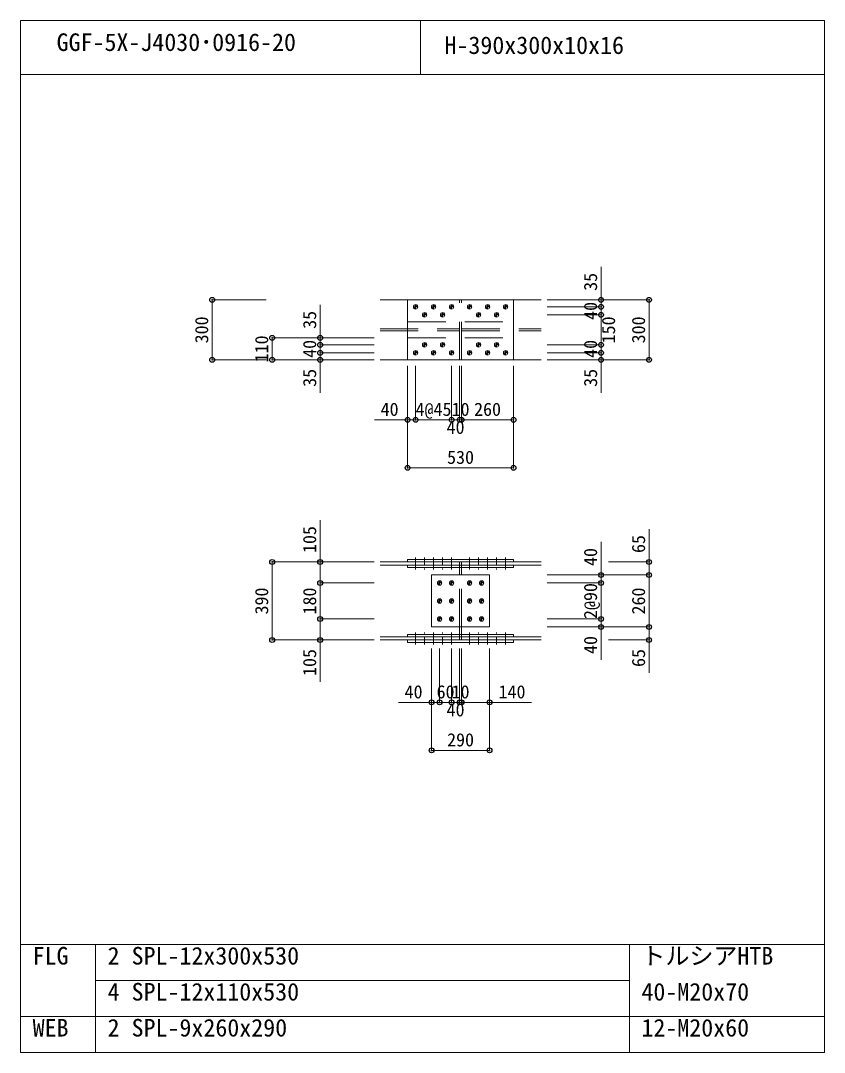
# Model space of a CAD drawing. Units: millimetres, scale not verified. Extents: x -8310 to 8310, y -4800 to 5700.
# Drawn here: x 90 to 4110, y 540 to 5700 of the extents above; entities that cross this region are included whole.
import ezdxf
from ezdxf.enums import TextEntityAlignment as Align

# ---------------------------------------------------------------- set-up
doc = ezdxf.new("R2010")
doc.units = ezdxf.units.MM
doc.header["$LTSCALE"] = 30
doc.header["$PDMODE"] = 32
doc.header["$PDSIZE"] = 24
doc.linetypes.add('DASHED1', pattern=[1.8, 1.2, -0.6])
doc.linetypes.add('USER2', pattern=[9.525, 6.35, -3.175])
doc.layers.add('0-0', color=7, linetype='Continuous')
doc.layers.add('0-2', color=7, linetype='Continuous')
for name, color, linetype, lineweight in [('0-1', 7, 'Continuous', 18), ('0-5', 7, 'Continuous', 18), ('0-6', 7, 'USER2', 18), ('0-8', 7, 'Continuous', 18), ('0-9', 7, 'Continuous', 18), ('0-A', 7, 'Continuous', 18), ('0-B', 7, 'Continuous', 18)]:
    doc.layers.add(name, color=color, linetype=linetype, lineweight=lineweight)
doc.styles.add('ＭＳ ゴシック', font='')
doc.styles.get('ＭＳ ゴシック').set_extended_font_data('MS Gothic')

msp = doc.modelspace()

# ---------------------------------------------------------------- linework, layer by layer
at = {"layer": '0-0'}
for p in [(1048, 4303.5), (2993, 4303.5), (3233, 4303.5), (2993, 4268.5), (2993, 4228.5), (1348, 4113.5), (1588, 4113.5), (1588, 4078.5), (2993, 4078.5), (1588, 4038.5), (2993, 4038.5), (1048, 4003.5), (1348, 4003.5), (1588, 4003.5), (2993, 4003.5), (3233, 4003.5), (2025.5, 3703.5), (2065.5, 3703.5), (2245.5, 3703.5), (2285.5, 3703.5), (2295.5, 3703.5), (2555.5, 3703.5), (2025.5, 3463.5), (2555.5, 3463.5), (1348, 2992.5), (1588, 2992.5), (3233, 2992.5), (1588, 2887.5), (2993, 2927.5), (2993, 2887.5), (3233, 2927.5), (1588, 2707.5), (2993, 2707.5), (2993, 2667.5), (3233, 2667.5), (1348, 2602.5), (1588, 2602.5), (3233, 2602.5), (2145.5, 2290.5), (2185.5, 2290.5), (2245.5, 2290.5), (2285.5, 2290.5), (2295.5, 2290.5), (2435.5, 2290.5), (2145.5, 2050.5), (2435.5, 2050.5)]:
    msp.add_point(p, dxfattribs=at)
at = {"layer": '0-1'}
for p, q in [((90, 540), (90, 5700)), ((90, 5700), (4110, 5700)), ((2090, 5430), (2090, 5700)), ((4110, 540), (4110, 5700)), ((90, 5430), (4110, 5430)), ((90, 1080), (4110, 1080)), ((465, 540), (465, 1080)), ((3135, 540), (3135, 1080)), ((465, 900), (3135, 900)), ((90, 720), (4110, 720)), ((90, 540), (4110, 540))]:
    msp.add_line(p, q, dxfattribs=at)
at = {"layer": '0-5'}
for p, q in [((1888, 4303.5), (2285.5, 4303.5)), ((2025.5, 4303.5), (2555.5, 4303.5)), ((2025.5, 4003.5), (2025.5, 4303.5)), ((2295.5, 4303.5), (2693, 4303.5)), ((1888, 4003.5), (2285.5, 4003.5)), ((2295.5, 4003.5), (2693, 4003.5)), ((2025.5, 3004.5), (2555.5, 3004.5)), ((2025.5, 2992.5), (2025.5, 3004.5)), ((1888, 2992.5), (2285.5, 2992.5)), ((2025.5, 2976.5), (2555.5, 2976.5)), ((2025.5, 2964.5), (2025.5, 2976.5)), ((2285.5, 2927.5), (2285.5, 2964.5)), ((2295.5, 2992.5), (2693, 2992.5)), ((2295.5, 2976.5), (2295.5, 2992.5)), ((2295.5, 2976.5), (2693, 2976.5)), ((2295.5, 2927.5), (2295.5, 2964.5)), ((2145.5, 2927.5), (2435.5, 2927.5)), ((2145.5, 2667.5), (2145.5, 2927.5)), ((2285.5, 2630.5), (2285.5, 2667.5)), ((2295.5, 2630.5), (2295.5, 2667.5)), ((1888, 2618.5), (2285.5, 2618.5)), ((2025.5, 2630.5), (2285.5, 2630.5)), ((2025.5, 2618.5), (2025.5, 2630.5)), ((2025.5, 2618.5), (2285.5, 2618.5)), ((2025.5, 2602.5), (2285.5, 2602.5)), ((2025.5, 2590.5), (2025.5, 2602.5)), ((2025.5, 2590.5), (2285.5, 2590.5)), ((2285.5, 2630.5), (2555.5, 2630.5)), ((2285.5, 2618.5), (2555.5, 2618.5)), ((2285.5, 2602.5), (2555.5, 2602.5)), ((2285.5, 2590.5), (2555.5, 2590.5)), ((2295.5, 2602.5), (2693, 2602.5)), ((2555.5, 2618.5), (2555.5, 2630.5)), ((2555.5, 2590.5), (2555.5, 2602.5))]:
    msp.add_line(p, q, dxfattribs=at)
for points in [[(2025.5, 4003.5), (2555.5, 4003.5), (2555.5, 4303.5)], [(2025.5, 2992.5), (2555.5, 2992.5), (2555.5, 3004.5)], [(1888, 2976.5), (2285.5, 2976.5), (2285.5, 2992.5)], [(2025.5, 2964.5), (2555.5, 2964.5), (2555.5, 2976.5)], [(2145.5, 2667.5), (2435.5, 2667.5), (2435.5, 2927.5)], [(1888, 2602.5), (2285.5, 2602.5), (2285.5, 2618.5)], [(2295.5, 2602.5), (2295.5, 2618.5), (2693, 2618.5)]]:
    msp.add_lwpolyline(points, dxfattribs=at)
at = {"layer": '0-6'}
for p, q in [((2025.5, 4303.5), (2555.5, 4303.5)), ((2285.5, 4003.5), (2285.5, 4303.5)), ((2295.5, 4003.5), (2295.5, 4303.5)), ((2025.5, 4193.5), (2555.5, 4193.5)), ((1888, 4158.5), (2285.5, 4158.5)), ((1888, 4148.5), (2285.5, 4148.5)), ((2295.5, 4158.5), (2693, 4158.5)), ((2295.5, 4148.5), (2693, 4148.5)), ((2025.5, 4113.5), (2555.5, 4113.5)), ((2025.5, 4003.5), (2555.5, 4003.5)), ((2285.5, 2964.5), (2285.5, 2976.5)), ((2295.5, 2964.5), (2295.5, 2976.5)), ((2285.5, 2667.5), (2285.5, 2927.5)), ((2295.5, 2667.5), (2295.5, 2927.5)), ((2285.5, 2618.5), (2285.5, 2630.5)), ((2295.5, 2618.5), (2295.5, 2630.5))]:
    msp.add_line(p, q, dxfattribs=at)
at = {"layer": '0-8'}
for p, q in [((2054.5, 4268.5), (2076.5, 4268.5)), ((2056.17, 4259.17), (2074.83, 4277.83)), ((2065.5, 4257.5), (2065.5, 4279.5)), ((2101.17, 4219.17), (2119.83, 4237.83)), ((2110.5, 4217.5), (2110.5, 4239.5)), ((2144.5, 4268.5), (2166.5, 4268.5)), ((2146.17, 4259.17), (2164.83, 4277.83)), ((2155.5, 4257.5), (2155.5, 4279.5)), ((2191.17, 4219.17), (2209.83, 4237.83)), ((2200.5, 4217.5), (2200.5, 4239.5)), ((2234.5, 4268.5), (2256.5, 4268.5)), ((2236.17, 4259.17), (2254.83, 4277.83)), ((2245.5, 4257.5), (2245.5, 4279.5)), ((2324.5, 4268.5), (2346.5, 4268.5)), ((2326.17, 4259.17), (2344.83, 4277.83)), ((2335.5, 4257.5), (2335.5, 4279.5)), ((2371.17, 4219.17), (2389.83, 4237.83)), ((2380.5, 4217.5), (2380.5, 4239.5)), ((2414.5, 4268.5), (2436.5, 4268.5)), ((2416.17, 4259.17), (2434.83, 4277.83)), ((2425.5, 4257.5), (2425.5, 4279.5)), ((2461.17, 4219.17), (2479.83, 4237.83)), ((2470.5, 4217.5), (2470.5, 4239.5)), ((2504.5, 4268.5), (2526.5, 4268.5)), ((2506.17, 4259.17), (2524.83, 4277.83)), ((2515.5, 4257.5), (2515.5, 4279.5)), ((2099.5, 4228.5), (2121.5, 4228.5)), ((2189.5, 4228.5), (2211.5, 4228.5)), ((2369.5, 4228.5), (2391.5, 4228.5)), ((2459.5, 4228.5), (2481.5, 4228.5)), ((2099.5, 4078.5), (2121.5, 4078.5)), ((2101.17, 4069.17), (2119.83, 4087.83)), ((2110.5, 4067.5), (2110.5, 4089.5)), ((2189.5, 4078.5), (2211.5, 4078.5)), ((2191.17, 4069.17), (2209.83, 4087.83)), ((2200.5, 4067.5), (2200.5, 4089.5)), ((2369.5, 4078.5), (2391.5, 4078.5)), ((2371.17, 4069.17), (2389.83, 4087.83)), ((2380.5, 4067.5), (2380.5, 4089.5)), ((2459.5, 4078.5), (2481.5, 4078.5)), ((2461.17, 4069.17), (2479.83, 4087.83)), ((2470.5, 4067.5), (2470.5, 4089.5)), ((2054.5, 4038.5), (2076.5, 4038.5)), ((2056.17, 4029.17), (2074.83, 4047.83)), ((2065.5, 4027.5), (2065.5, 4049.5)), ((2144.5, 4038.5), (2166.5, 4038.5)), ((2146.17, 4029.17), (2164.83, 4047.83)), ((2155.5, 4027.5), (2155.5, 4049.5)), ((2234.5, 4038.5), (2256.5, 4038.5)), ((2236.17, 4029.17), (2254.83, 4047.83)), ((2245.5, 4027.5), (2245.5, 4049.5)), ((2324.5, 4038.5), (2346.5, 4038.5)), ((2326.17, 4029.17), (2344.83, 4047.83)), ((2335.5, 4027.5), (2335.5, 4049.5)), ((2414.5, 4038.5), (2436.5, 4038.5)), ((2416.17, 4029.17), (2434.83, 4047.83)), ((2425.5, 4027.5), (2425.5, 4049.5)), ((2504.5, 4038.5), (2526.5, 4038.5)), ((2506.17, 4029.17), (2524.83, 4047.83)), ((2515.5, 4027.5), (2515.5, 4049.5)), ((2176.17, 2878.17), (2194.83, 2896.83)), ((2185.5, 2876.5), (2185.5, 2898.5)), ((2236.17, 2878.17), (2254.83, 2896.83)), ((2245.5, 2876.5), (2245.5, 2898.5)), ((2326.17, 2878.17), (2344.83, 2896.83)), ((2335.5, 2876.5), (2335.5, 2898.5)), ((2386.17, 2878.17), (2404.83, 2896.83)), ((2395.5, 2876.5), (2395.5, 2898.5)), ((2174.5, 2887.5), (2196.5, 2887.5)), ((2234.5, 2887.5), (2256.5, 2887.5)), ((2324.5, 2887.5), (2346.5, 2887.5)), ((2384.5, 2887.5), (2406.5, 2887.5)), ((2174.5, 2797.5), (2196.5, 2797.5)), ((2176.17, 2788.17), (2194.83, 2806.83)), ((2185.5, 2786.5), (2185.5, 2808.5)), ((2234.5, 2797.5), (2256.5, 2797.5)), ((2236.17, 2788.17), (2254.83, 2806.83)), ((2245.5, 2786.5), (2245.5, 2808.5)), ((2324.5, 2797.5), (2346.5, 2797.5)), ((2326.17, 2788.17), (2344.83, 2806.83)), ((2335.5, 2786.5), (2335.5, 2808.5)), ((2384.5, 2797.5), (2406.5, 2797.5)), ((2386.17, 2788.17), (2404.83, 2806.83)), ((2395.5, 2786.5), (2395.5, 2808.5)), ((2174.5, 2707.5), (2196.5, 2707.5)), ((2176.17, 2698.17), (2194.83, 2716.83)), ((2185.5, 2696.5), (2185.5, 2718.5)), ((2234.5, 2707.5), (2256.5, 2707.5)), ((2236.17, 2698.17), (2254.83, 2716.83)), ((2245.5, 2696.5), (2245.5, 2718.5)), ((2324.5, 2707.5), (2346.5, 2707.5)), ((2326.17, 2698.17), (2344.83, 2716.83)), ((2335.5, 2696.5), (2335.5, 2718.5)), ((2384.5, 2707.5), (2406.5, 2707.5)), ((2386.17, 2698.17), (2404.83, 2716.83)), ((2395.5, 2696.5), (2395.5, 2718.5))]:
    msp.add_line(p, q, dxfattribs=at)
at = {"layer": '0-9'}
for p, q in [((2065.5, 3014.5), (2065.5, 2954.5)), ((2155.5, 3014.5), (2155.5, 2954.5)), ((2245.5, 3014.5), (2245.5, 2954.5)), ((2335.5, 3014.5), (2335.5, 2954.5)), ((2425.5, 3014.5), (2425.5, 2954.5)), ((2515.5, 3014.5), (2515.5, 2954.5)), ((2065.5, 2580.5), (2065.5, 2640.5)), ((2155.5, 2580.5), (2155.5, 2640.5)), ((2245.5, 2580.5), (2245.5, 2640.5)), ((2335.5, 2580.5), (2335.5, 2640.5)), ((2425.5, 2580.5), (2425.5, 2640.5)), ((2515.5, 2580.5), (2515.5, 2640.5))]:
    msp.add_line(p, q, dxfattribs=at)
at = {"layer": '0-9', "linetype": 'DASHED1'}
for p, q in [((2110.5, 3014.5), (2110.5, 2954.5)), ((2200.5, 3014.5), (2200.5, 2954.5)), ((2380.5, 3014.5), (2380.5, 2954.5)), ((2470.5, 3014.5), (2470.5, 2954.5)), ((2110.5, 2580.5), (2110.5, 2640.5)), ((2200.5, 2580.5), (2200.5, 2640.5)), ((2380.5, 2580.5), (2380.5, 2640.5)), ((2470.5, 2580.5), (2470.5, 2640.5))]:
    msp.add_line(p, q, dxfattribs=at)
at = {"layer": '0-A'}
for p, q in [((1318, 4303.5), (1048, 4303.5)), ((2723, 4303.5), (2993, 4303.5)), ((2723, 4303.5), (3233, 4303.5)), ((2723, 4268.5), (2993, 4268.5)), ((2723, 4228.5), (2993, 4228.5)), ((1858, 4113.5), (1348, 4113.5)), ((1858, 4113.5), (1588, 4113.5)), ((1858, 4078.5), (1588, 4078.5)), ((2723, 4078.5), (2993, 4078.5)), ((1858, 4038.5), (1588, 4038.5)), ((1588, 3838.5), (1588, 4038.5)), ((2723, 4038.5), (2993, 4038.5)), ((2993, 3838.5), (2993, 4038.5)), ((1858, 4003.5), (1588, 4003.5)), ((2025.5, 3973.5), (2025.5, 3703.5)), ((2025.5, 3973.5), (2025.5, 3463.5)), ((2065.5, 3973.5), (2065.5, 3703.5)), ((2065.5, 3973.5), (2065.5, 3703.5)), ((2245.5, 3973.5), (2245.5, 3703.5)), ((2245.5, 3973.5), (2245.5, 3703.5)), ((2285.5, 3973.5), (2285.5, 3703.5)), ((2285.5, 3973.5), (2285.5, 3703.5)), ((2295.5, 3973.5), (2295.5, 3703.5)), ((2295.5, 3973.5), (2295.5, 3703.5)), ((2555.5, 3973.5), (2555.5, 3703.5)), ((2555.5, 3973.5), (2555.5, 3463.5)), ((2723, 4003.5), (2993, 4003.5)), ((1860.5, 3703.5), (2065.5, 3703.5)), ((2065.5, 3703.5), (2245.5, 3703.5)), ((2245.5, 3703.5), (2285.5, 3703.5)), ((2285.5, 3703.5), (2295.5, 3703.5)), ((2295.5, 3703.5), (2555.5, 3703.5)), ((2025.5, 3463.5), (2555.5, 3463.5)), ((1858, 2992.5), (1348, 2992.5)), ((1858, 2992.5), (1588, 2992.5)), ((3030.77, 2992.5), (3233, 2992.5)), ((2723, 2927.5), (2993, 2927.5)), ((2723, 2927.5), (3233, 2927.5)), ((1858, 2887.5), (1588, 2887.5)), ((2723, 2887.5), (2993, 2887.5)), ((1858, 2707.5), (1588, 2707.5)), ((1588, 2392.5), (1588, 2707.5)), ((2723, 2707.5), (2993, 2707.5)), ((2993, 2502.5), (2993, 2707.5)), ((2723, 2667.5), (2993, 2667.5)), ((2723, 2667.5), (3233, 2667.5)), ((3233, 2437.5), (3233, 2667.5)), ((1858, 2602.5), (1588, 2602.5)), ((3030.77, 2602.5), (3233, 2602.5)), ((2145.5, 2560.5), (2145.5, 2290.5)), ((2145.5, 2560.5), (2145.5, 2050.5)), ((2185.5, 2560.5), (2185.5, 2290.5)), ((2185.5, 2560.5), (2185.5, 2290.5)), ((2245.5, 2560.5), (2245.5, 2290.5)), ((2245.5, 2560.5), (2245.5, 2290.5)), ((2285.5, 2560.5), (2285.5, 2290.5)), ((2285.5, 2560.5), (2285.5, 2290.5)), ((2295.5, 2560.5), (2295.5, 2290.5)), ((2295.5, 2560.5), (2295.5, 2290.5)), ((2435.5, 2560.5), (2435.5, 2290.5)), ((2435.5, 2560.5), (2435.5, 2050.5)), ((1980.5, 2290.5), (2185.5, 2290.5)), ((2185.5, 2290.5), (2245.5, 2290.5)), ((2245.5, 2290.5), (2285.5, 2290.5)), ((2285.5, 2290.5), (2295.5, 2290.5)), ((2295.5, 2290.5), (2645.5, 2290.5)), ((2145.5, 2050.5), (2435.5, 2050.5))]:
    msp.add_line(p, q, dxfattribs=at)
for points in [[(2723, 4268.5), (2993, 4268.5), (2993, 4468.5)], [(1318, 4003.5), (1048, 4003.5), (1048, 4303.5)], [(2723, 4003.5), (3233, 4003.5), (3233, 4303.5)], [(1858, 4078.5), (1588, 4078.5), (1588, 4278.5)], [(2723, 4228.5), (2993, 4228.5), (2993, 4268.5)], [(2723, 4078.5), (2993, 4078.5), (2993, 4228.5)], [(1858, 4003.5), (1348, 4003.5), (1348, 4113.5)], [(1858, 4038.5), (1588, 4038.5), (1588, 4078.5)], [(2723, 4038.5), (2993, 4038.5), (2993, 4078.5)], [(1858, 2887.5), (1588, 2887.5), (1588, 3202.5)], [(2723, 2927.5), (3233, 2927.5), (3233, 3157.5)], [(2723, 2887.5), (2993, 2887.5), (2993, 3092.5)], [(1858, 2602.5), (1348, 2602.5), (1348, 2992.5)], [(2723, 2667.5), (3233, 2667.5), (3233, 2927.5)], [(1858, 2707.5), (1588, 2707.5), (1588, 2887.5)], [(2723, 2707.5), (2993, 2707.5), (2993, 2887.5)]]:
    msp.add_lwpolyline(points, dxfattribs=at)
at = {"layer": '0-B'}
for centre in [(2065.5, 4268.5), (2110.5, 4228.5), (2155.5, 4268.5), (2200.5, 4228.5), (2245.5, 4268.5), (2335.5, 4268.5), (2380.5, 4228.5), (2425.5, 4268.5), (2470.5, 4228.5), (2515.5, 4268.5), (2110.5, 4078.5), (2200.5, 4078.5), (2380.5, 4078.5), (2470.5, 4078.5), (2065.5, 4038.5), (2155.5, 4038.5), (2245.5, 4038.5), (2335.5, 4038.5), (2425.5, 4038.5), (2515.5, 4038.5), (2185.5, 2887.5), (2245.5, 2887.5), (2335.5, 2887.5), (2395.5, 2887.5), (2185.5, 2797.5), (2245.5, 2797.5), (2335.5, 2797.5), (2395.5, 2797.5), (2185.5, 2707.5), (2245.5, 2707.5), (2335.5, 2707.5), (2395.5, 2707.5)]:
    msp.add_circle(centre, 11, dxfattribs=at)

# ---------------------------------------------------------------- texts
at = {"layer": '0-2', "style": 'ＭＳ ゴシック'}
for s, p in [('GGF-5X-J4030･0916-20', (270, 5521.8)), ('H-390x300x10x16', (2210, 5506.8)), ('FLG', (150, 952.8)), ('2', (525, 952.8)), ('SPL-12x300x530', (645, 952.8)), ('トルシアHTB', (3195, 952.8)), ('4', (525, 772.8)), ('SPL-12x110x530', (645, 772.8)), ('40-M20x70', (3195, 772.8)), ('WEB', (150, 592.8)), ('2', (525, 592.8)), ('SPL-9x260x290', (645, 592.8)), ('12-M20x60', (3195, 592.8))]:
    msp.add_text(s, height=87.98, dxfattribs=at).set_placement(p, align=Align.BOTTOM_LEFT)
at = {"layer": '0-A', "style": 'ＭＳ ゴシック'}
for s, p in [('35', (2993, 4348.5)), ('40', (2993, 4203.5)), ('35', (1588, 4158.5)), ('300', (1048, 4086)), ('150', (3083, 4086)), ('300', (3233, 4086)), ('110', (1348, 3991)), ('40', (1588, 4013.5)), ('40', (2993, 4013.5)), ('35', (1588, 3868.5)), ('35', (2993, 3868.5)), ('105', (1588, 3037.5)), ('65', (3233, 3037.5)), ('40', (2993, 2972.5)), ('390', (1348, 2730)), ('180', (1588, 2730)), ('2@90', (2993, 2707.5)), ('260', (3233, 2730)), ('40', (2993, 2532.5)), ('105', (1588, 2422.5)), ('65', (3233, 2467.5))]:
    msp.add_text(s, height=65.98, rotation=90, dxfattribs=at).set_placement(p, align=Align.BOTTOM_LEFT)
for s, p in [('40', (1890.5, 3703.5)), ('4@45', (2065.5, 3703.5)), ('10', (2245.5, 3703.5)), ('260', (2358, 3703.5)), ('40', (2220.5, 3613.5)), ('530', (2223, 3463.5)), ('40', (2010.5, 2290.5)), ('60', (2170.5, 2290.5)), ('10', (2245.5, 2290.5)), ('140', (2480.5, 2290.5)), ('40', (2220.5, 2200.5)), ('290', (2223, 2050.5))]:
    msp.add_text(s, height=65.98, dxfattribs=at).set_placement(p, align=Align.BOTTOM_LEFT)

doc.saveas('drawing.dxf')
